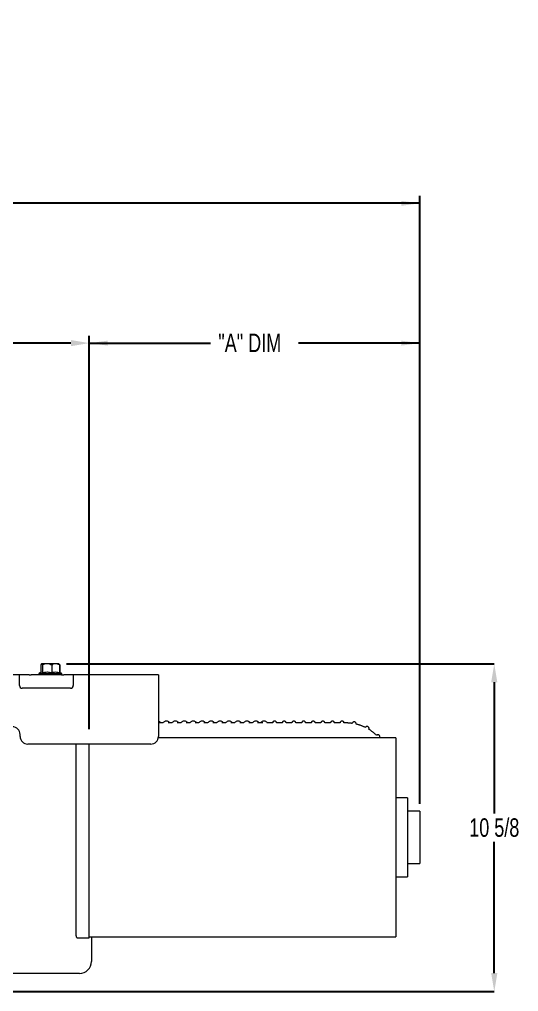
# Model space of a CAD drawing. Header units: inches. Extents: x 0.8 to 33.3, y 1.3 to 20.5.
# Drawn here: x 29.16 to 33.21, y 12.57 to 20.47 of the extents above; entities that cross this region are included whole.
import ezdxf

# ---------------------------------------------------------------- set-up
doc = ezdxf.new("R2010")
doc.units = ezdxf.units.IN
doc.header["$MEASUREMENT"] = 0
doc.header["$PDSIZE"] = -1
doc.layers.add('DIM', color=1, linetype='Continuous')
doc.styles.add('SLDTEXTSTYLE0', font='ARIAL.TTF', dxfattribs={"width": 0.7})
doc.dimstyles.new('SLDDIMSTYLE0', dxfattribs={"dimtxt": 0.15, "dimasz": 0.15, "dimexe": 0, "dimexo": 0.0625, "dimgap": 0.0375, "dimtad": 0, "dimtih": 1, "dimtoh": 1, "dimdec": 3, "dimlfac": 4, "dimrnd": 1e-09, "dimzin": 12, "dimdsep": 46, "dimtxsty": 'SLDTEXTSTYLE0', "dimsah": 1, "dimcen": 0.09, "dimadec": 0, "dimazin": 0, "dimtfac": 1, "dimtdec": 3, "dimtofl": 0, "dimtmove": 0, "dimatfit": 3, "dimfxl": 0, "dimtolj": 1, "dimtzin": 12, "dimarcsym": 0})

# ---------------------------------------------------------------- blocks, each defined once
blk = doc.blocks.new('*D14')
at = {"layer": 'DIM'}
for p, q in [((25.5614, 19.0503), (25.4864, 18.9003)), ((25.5989, 18.9753), (25.5614, 19.0503)), ((4.8616, 18.9753), (15.5185, 18.9753)), ((25.4489, 18.9753), (21.7544, 18.9753)), ((25.4864, 18.9003), (25.4489, 18.9753)), ((32.4113, 18.9753), (25.5989, 18.9753)), ((32.4113, 14.0955), (32.4113, 19.0353))]:
    blk.add_line(p, q, dxfattribs=at)
for points in [[(4.8616, 18.9753), (5.0116, 18.9553), (5.0116, 18.9953)], [(32.4113, 18.9753), (32.2613, 18.9953), (32.2613, 18.9553)]]:
    blk.add_solid(points, dxfattribs=at)
at = {"layer": 'DIM', "char_height": 0.15, "attachment_point": 1, "style": 'SLDTEXTSTYLE0'}
for s, insert in [('MIN. BACK ROOM', (15.9098, 19.1687)), (' = DOOR HEIGHT + 4\'-10" (ALLOWS FOR ACCESS)', (17.3463, 19.1687)), ('(OPERATOR TRACK MAY NEED TO BE SHORTENED FOR MIN. BACKROOM)', (15.5966, 18.9354))]:
    blk.add_mtext(s, dxfattribs=dict(at, insert=insert))
blk = doc.blocks.new('*D26')
at = {"color": 0, "linetype": 'ByBlock', "lineweight": -2}
for p, q in [((29.5388, 15.2334), (33.0168, 15.2334)), ((33.0168, 15.0834), (33.0168, 14.0169)), ((33.0168, 12.7203), (33.0168, 13.7868)), ((28.9792, 12.5703), (33.0168, 12.5703))]:
    blk.add_line(p, q, dxfattribs=at)
at = {"color": 0, "linetype": 'ByBlock'}
for points in [[(33.0168, 15.2334), (33.0418, 15.0834), (32.9918, 15.0834)], [(33.0168, 12.5703), (33.0418, 12.7203), (32.9918, 12.7203)]]:
    blk.add_solid(points, dxfattribs=at)
at = {"layer": 'DEFPOINTS', "color": 0, "linetype": 'ByBlock'}
for p in [(29.4763, 15.2334), (28.9167, 12.5703)]:
    blk.add_point(p, dxfattribs=at)
at = {"color": 0, "linetype": 'ByBlock', "insert": (33.0168, 13.9018), "char_height": 0.15, "attachment_point": 5, "style": 'SLDTEXTSTYLE0'}
blk.add_mtext('10 5/8', dxfattribs=at)
blk = doc.blocks.new('*D27')
at = {"color": 0, "linetype": 'ByBlock', "lineweight": -2}
for p, q in [((24.3488, 15.2061), (24.3488, 17.8393)), ((24.4988, 17.8393), (26.8009, 17.8393)), ((29.5738, 17.8393), (27.2717, 17.8393)), ((29.7238, 14.7037), (29.7238, 17.8393))]:
    blk.add_line(p, q, dxfattribs=at)
at = {"color": 0, "linetype": 'ByBlock'}
for points in [[(24.3488, 17.8393), (24.4988, 17.8143), (24.4988, 17.8643)], [(29.7238, 17.8393), (29.5738, 17.8143), (29.5738, 17.8643)]]:
    blk.add_solid(points, dxfattribs=at)
at = {"layer": 'DEFPOINTS', "color": 0, "linetype": 'ByBlock'}
for p in [(24.3488, 15.1436), (29.7238, 14.6412)]:
    blk.add_point(p, dxfattribs=at)
at = {"color": 0, "linetype": 'ByBlock', "insert": (27.0363, 17.8393), "char_height": 0.15, "attachment_point": 5, "style": 'SLDTEXTSTYLE0'}
blk.add_mtext('21 1/2', dxfattribs=at)
blk = doc.blocks.new('*D15')
at = {"layer": 'DIM'}
for p, q in [((29.7238, 14.7012), (29.7238, 17.8993)), ((32.4113, 14.0955), (32.4113, 17.8993)), ((29.7238, 17.8393), (30.7104, 17.8393)), ((32.4113, 17.8393), (31.4247, 17.8393))]:
    blk.add_line(p, q, dxfattribs=at)
for points in [[(29.7238, 17.8393), (29.8738, 17.8193), (29.8738, 17.8593)], [(32.4113, 17.8393), (32.2613, 17.8593), (32.2613, 17.8193)]]:
    blk.add_solid(points, dxfattribs=at)
at = {"layer": 'DIM', "insert": (30.7729, 17.916), "char_height": 0.15, "attachment_point": 1, "style": 'SLDTEXTSTYLE0'}
blk.add_mtext('"A" DIM', dxfattribs=at)

msp = doc.modelspace()

# ---------------------------------------------------------------- linework, layer by layer
at = {"color": 7, "linetype": 'Continuous', "lineweight": 15}
for p, q in [((29.329005, 15.225878), (29.329005, 15.163116)), ((29.330504, 15.225878), (29.330504, 15.163982)), ((29.476259, 15.233378), (29.336852, 15.233075)), ((29.343255, 15.225878), (29.343255, 15.16088)), ((29.408772, 15.228728), (29.428756, 15.228728)), ((29.419072, 15.225878), (29.419072, 15.16088)), ((29.482135, 15.225878), (29.482135, 15.16088)), ((29.483635, 15.225878), (29.483635, 15.163116)), ((29.15632, 15.143627), (28.28132, 15.143627)), ((29.15632, 15.083728), (29.15632, 15.143627)), ((29.205493, 15.143627), (29.15632, 15.143627)), ((29.233982, 15.143627), (29.205493, 15.143627)), ((29.233982, 15.143627), (29.251905, 15.143627)), ((29.498234, 15.143627), (29.251905, 15.143627)), ((29.312569, 15.153627), (29.500069, 15.153627)), ((29.498234, 15.143627), (29.516158, 15.143627)), ((29.544645, 15.143627), (29.516158, 15.143627)), ((29.59382, 15.143627), (29.544645, 15.143627)), ((30.286319, 15.143627), (29.59382, 15.143627)), ((29.59382, 15.143627), (29.59382, 15.083728)), ((30.286319, 15.143627), (30.286319, 15.083728)), ((29.15632, 15.056752), (29.15632, 15.083728)), ((29.571319, 15.034253), (29.178819, 15.034253)), ((29.59382, 15.083728), (29.59382, 15.056752)), ((30.286319, 15.083728), (30.286319, 14.643628)), ((29.161319, 14.643628), (29.161319, 14.659253)), ((32.21632, 14.632478), (32.21632, 13.014978)), ((30.22382, 14.581128), (29.223819, 14.581128)), ((29.61632, 13.021853), (29.61632, 14.581128)), ((29.723819, 13.006228), (29.723819, 14.581128)), ((32.31132, 14.143728), (32.31132, 13.503727)), ((32.41132, 14.035478), (32.41132, 13.611978)), ((29.741347, 13.014978), (29.741347, 12.814393)), ((29.64487, 12.717925), (28.957369, 12.717925))]:
    msp.add_line(p, q, dxfattribs=at)
at = {"color": 7, "linetype": 'Continuous', "lineweight": 15, "flags": 128}
msp.add_lwpolyline([(30.292737, 14.753003), (30.290944, 14.752893), (30.286319, 14.751585)], dxfattribs=at)
at = {"color": 7, "linetype": 'Continuous', "lineweight": 15}
for centre, radius, start, end in [((29.178821, 15.056754), 0.022501, 180.0043547, 269.9956453), ((29.571319, 15.056754), 0.022501, 270.0013668, 359.9956454), ((29.09882, 14.659254), 0.062499, 359.9987768, 90.0001476), ((29.223818, 14.643627), 0.062499, 179.9998524, 270.0012232), ((30.223822, 14.643626), 0.062497, 269.9981597, 0.0018403), ((29.644873, 12.814399), 0.096474, 269.9979986, 359.9964267)]:
    msp.add_arc(centre, radius, start, end, dxfattribs=at)
for points in [[(29.336008, 15.167159), (29.312569, 15.153627)], [(29.477523, 15.232391), (29.476259, 15.233378)], [(29.312569, 15.153627), (29.312569, 15.143627)], [(29.500069, 15.153627), (29.482135, 15.163982)], [(29.500069, 15.143627), (29.500069, 15.153627)], [(30.322286, 14.753003), (30.292737, 14.753003)], [(30.395004, 14.753003), (30.365456, 14.753003)], [(30.467723, 14.753003), (30.438175, 14.753003)], [(30.540441, 14.753003), (30.510893, 14.753003)], [(30.613159, 14.753003), (30.583611, 14.753003)], [(30.685878, 14.753003), (30.656329, 14.753003)], [(30.758596, 14.753003), (30.729048, 14.753003)], [(30.831314, 14.753003), (30.801766, 14.753003)], [(30.904032, 14.753003), (30.874484, 14.753003)], [(30.976751, 14.753003), (30.947203, 14.753003)], [(31.04947, 14.753003), (31.019921, 14.753003)], [(31.09889, 14.753003), (31.09264, 14.753003)], [(31.215006, 14.753003), (31.190275, 14.753003)], [(31.293132, 14.753003), (31.246257, 14.753003)], [(31.371256, 14.753003), (31.324381, 14.753003)], [(31.451069, 14.753003), (31.402506, 14.753003)], [(31.529195, 14.753003), (31.482319, 14.753003)], [(31.60732, 14.753003), (31.560445, 14.753003)], [(31.685444, 14.753003), (31.638569, 14.753003)], [(31.76357, 14.753003), (31.716695, 14.753003)], [(31.810445, 14.753003), (31.79482, 14.753003)], [(31.935069, 14.632478), (30.285317, 14.632478)], [(32.21632, 14.632478), (31.935069, 14.632478)], [(32.31132, 14.143728), (32.21632, 14.143728)], [(32.41132, 14.035478), (32.31132, 14.035478)], [(32.31132, 13.611978), (32.41132, 13.611978)], [(32.21632, 13.503727), (32.31132, 13.503727)], [(29.631945, 13.006228), (29.723819, 13.006228)], [(29.723819, 13.014978), (30.19257, 13.014978)], [(30.19257, 13.014978), (31.935069, 13.014978)], [(31.935069, 13.014978), (32.21632, 13.014978)]]:
    msp.add_open_spline(points, degree=1, dxfattribs=at)
for points, knots in [([(29.369337, 15.231991), (29.368809, 15.232161), (29.363393, 15.233908), (29.351945, 15.233086), (29.33903, 15.230174), (29.331537, 15.226963), (29.329005, 15.225878)], [0, 0, 0, 0, 0.040106597, 0.411294597, 0.801122779, 1, 1, 1, 1]), ([(29.343255, 15.225878), (29.342419, 15.227855), (29.341076, 15.231029), (29.336243, 15.234006), (29.332644, 15.230276), (29.331316, 15.227547), (29.330504, 15.225878)], [0, 0, 0, 0, 0.32768611, 0.52615117, 0.71025942, 1, 1, 1, 1]), ([(29.335122, 15.166193), (29.335879, 15.166601), (29.339353, 15.168472), (29.341543, 15.164211), (29.343255, 15.16088)], [0, 0, 0, 0, 0.21807594, 1, 1, 1, 1]), ([(29.419072, 15.225878), (29.412438, 15.227992), (29.399003, 15.232273), (29.378979, 15.233761), (29.360142, 15.231343), (29.348934, 15.227716), (29.343255, 15.225878)], [0, 0, 0, 0, 0.26891675, 0.54465555, 0.76927891, 1, 1, 1, 1]), ([(29.343255, 15.16088), (29.349826, 15.162679), (29.363087, 15.166311), (29.388966, 15.168339), (29.40741, 15.163769), (29.419072, 15.16088)], [0, 0, 0, 0, 0.26528778, 0.53545937, 1, 1, 1, 1]), ([(29.482135, 15.225878), (29.47948, 15.226955), (29.471775, 15.230078), (29.458182, 15.233353), (29.439075, 15.233274), (29.42644, 15.228602), (29.419072, 15.225878)], [0, 0, 0, 0, 0.132175561, 0.383452662, 0.6404805, 1, 1, 1, 1]), ([(29.419072, 15.16088), (29.426702, 15.163301), (29.439445, 15.167345), (29.458448, 15.167301), (29.471799, 15.164514), (29.479568, 15.161782), (29.482135, 15.16088)], [0, 0, 0, 0, 0.36963412, 0.61724474, 0.87355467, 1, 1, 1, 1]), ([(29.483635, 15.225878), (29.482345, 15.227916), (29.480139, 15.2314), (29.474391, 15.233928), (29.470987, 15.231775), (29.469886, 15.23029), (29.469675, 15.230005)], [0, 0, 0, 0, 0.402406837, 0.688023269, 0.940068069, 1, 1, 1, 1]), ([(30.306607, 14.753003), (30.304749, 14.755234), (30.300748, 14.760036), (30.293732, 14.765081), (30.288412, 14.766623), (30.286319, 14.76723)], [0, 0, 0, 0, 0.34472332, 0.74214139, 1, 1, 1, 1]), ([(30.379326, 14.753003), (30.377472, 14.75525), (30.373481, 14.760088), (30.365603, 14.765404), (30.356225, 14.768701), (30.346365, 14.768829), (30.336961, 14.765803), (30.328814, 14.760362), (30.324297, 14.755606), (30.322202, 14.753003)], [0, 0, 0, 0, 0.045165709, 0.097225772, 0.145549572, 0.198063414, 0.247496219, 0.297028096, 0.348914476, 0.348914476, 0.348914476, 0.348914476]), ([(30.452044, 14.753003), (30.45019, 14.75525), (30.4462, 14.760088), (30.438321, 14.765404), (30.428943, 14.768701), (30.419084, 14.768829), (30.409679, 14.765803), (30.401533, 14.760362), (30.397015, 14.755606), (30.39492, 14.753003)], [0, 0, 0, 0, 0.045161755, 0.097226982, 0.145545151, 0.198059136, 0.247492076, 0.297024088, 0.348914755, 0.348914755, 0.348914755, 0.348914755]), ([(30.524762, 14.753003), (30.522909, 14.75525), (30.518919, 14.760088), (30.51104, 14.765404), (30.501661, 14.768701), (30.491801, 14.768829), (30.482397, 14.765803), (30.47425, 14.760362), (30.469733, 14.755606), (30.467639, 14.753003)], [0, 0, 0, 0, 0.045161576, 0.097226596, 0.145550336, 0.198064113, 0.247496857, 0.297028673, 0.348914989, 0.348914989, 0.348914989, 0.348914989]), ([(30.59748, 14.753003), (30.595627, 14.75525), (30.591637, 14.760088), (30.583758, 14.765404), (30.57438, 14.768701), (30.56452, 14.768829), (30.555116, 14.765803), (30.546969, 14.760362), (30.542451, 14.755606), (30.540356, 14.753003)], [0, 0, 0, 0, 0.045161751, 0.097221952, 0.14554588, 0.198059861, 0.247492796, 0.297024804, 0.348915449, 0.348915449, 0.348915449, 0.348915449]), ([(30.670199, 14.753003), (30.668345, 14.75525), (30.664355, 14.760088), (30.656476, 14.765404), (30.647098, 14.768701), (30.637238, 14.768829), (30.627834, 14.765802), (30.619687, 14.760363), (30.61517, 14.755606), (30.613075, 14.753003)], [0, 0, 0, 0, 0.045161625, 0.097226702, 0.145550494, 0.198064328, 0.247491321, 0.297028286, 0.348914712, 0.348914712, 0.348914712, 0.348914712]), ([(30.742918, 14.753003), (30.741064, 14.75525), (30.737073, 14.760088), (30.729195, 14.765404), (30.719817, 14.768701), (30.709957, 14.768829), (30.700552, 14.765803), (30.692406, 14.760362), (30.687888, 14.755606), (30.685793, 14.753003)], [0, 0, 0, 0, 0.045165645, 0.097225633, 0.145549364, 0.198063131, 0.247495865, 0.297027671, 0.348918104, 0.348918104, 0.348918104, 0.348918104]), ([(30.815635, 14.753003), (30.813782, 14.75525), (30.809792, 14.760088), (30.801913, 14.765404), (30.792535, 14.768701), (30.782675, 14.768829), (30.773271, 14.765803), (30.765125, 14.760362), (30.760607, 14.755606), (30.758512, 14.753003)], [0, 0, 0, 0, 0.045161689, 0.09722684, 0.145544938, 0.198064932, 0.247491994, 0.297023934, 0.348914418, 0.348914418, 0.348914418, 0.348914418]), ([(30.888354, 14.753003), (30.886501, 14.75525), (30.882511, 14.760088), (30.874631, 14.765404), (30.865253, 14.768701), (30.855393, 14.768829), (30.845989, 14.765803), (30.837842, 14.760362), (30.833325, 14.755606), (30.831231, 14.753003)], [0, 0, 0, 0, 0.045161589, 0.097226625, 0.145550379, 0.198064171, 0.247496929, 0.297028759, 0.34891509, 0.34891509, 0.34891509, 0.34891509]), ([(30.961072, 14.753003), (30.959218, 14.75525), (30.955228, 14.760088), (30.947349, 14.765404), (30.937972, 14.768701), (30.928112, 14.768829), (30.918708, 14.765803), (30.910561, 14.760362), (30.906043, 14.755606), (30.903948, 14.753003)], [0, 0, 0, 0, 0.045161755, 0.097226982, 0.145545151, 0.198059136, 0.247492076, 0.297024088, 0.348914755, 0.348914755, 0.348914755, 0.348914755]), ([(31.033791, 14.753003), (31.031937, 14.75525), (31.027947, 14.760088), (31.020068, 14.765404), (31.01069, 14.768701), (31.00083, 14.768829), (30.991425, 14.765803), (30.983279, 14.760362), (30.978762, 14.755606), (30.976667, 14.753003)], [0, 0, 0, 0, 0.045161576, 0.097226596, 0.145550336, 0.198064113, 0.247496857, 0.297028673, 0.348914989, 0.348914989, 0.348914989, 0.348914989]), ([(31.10651, 14.753003), (31.104656, 14.75525), (31.100665, 14.760088), (31.092787, 14.765404), (31.083409, 14.768701), (31.073549, 14.768829), (31.064144, 14.765803), (31.055998, 14.760362), (31.051479, 14.755606), (31.049385, 14.753003)], [0, 0, 0, 0, 0.045165645, 0.097225633, 0.145549364, 0.198063131, 0.247495865, 0.297027671, 0.348918104, 0.348918104, 0.348918104, 0.348918104]), ([(31.134629, 14.753003), (31.135537, 14.753003), (31.130796, 14.753003), (31.127463, 14.753003), (31.122628, 14.753003), (31.117821, 14.753003), (31.113043, 14.753003), (31.108295, 14.753003), (31.103581, 14.753003), (31.10045, 14.753003), (31.09889, 14.753003)], [0, 0, 0, 0, 0.00900995, 0.15309956, 0.29645864, 0.4390176, 0.58070688, 0.7214569, 0.86126765, 1, 1, 1, 1]), ([(31.17221, 14.753003), (31.170356, 14.75525), (31.166365, 14.760088), (31.158487, 14.765404), (31.149109, 14.768701), (31.139249, 14.768829), (31.129844, 14.765803), (31.121698, 14.760362), (31.11718, 14.755606), (31.115085, 14.753003)], [0, 0, 0, 0, 0.045165645, 0.097225633, 0.145549364, 0.198063131, 0.247495865, 0.297027671, 0.348918104, 0.348918104, 0.348918104, 0.348918104]), ([(31.190275, 14.753003), (31.189353, 14.753003), (31.187508, 14.753003), (31.184741, 14.753003), (31.181975, 14.753003), (31.17921, 14.753003), (31.176446, 14.753003), (31.173684, 14.753003), (31.170924, 14.753003), (31.169084, 14.753003), (31.168165, 14.753003)], [0, 0, 0, 0, 0.12518574, 0.2503184, 0.37545107, 0.50047761, 0.62550414, 0.75042454, 0.87529187, 1, 1, 1, 1]), ([(31.246257, 14.753003), (31.246022, 14.755048), (31.245552, 14.759138), (31.241938, 14.764339), (31.236774, 14.767814), (31.230632, 14.769035), (31.224489, 14.767814), (31.219325, 14.764339), (31.215711, 14.759138), (31.215241, 14.755048), (31.215006, 14.753003)], [0, 0, 0, 0, 0.12500028, 0.25, 0.37499972, 0.5, 0.62500028, 0.75, 0.87499972, 1, 1, 1, 1]), ([(31.324381, 14.753003), (31.324146, 14.755048), (31.323677, 14.759138), (31.320063, 14.764339), (31.314899, 14.767814), (31.308757, 14.769035), (31.302614, 14.767815), (31.29745, 14.764339), (31.293835, 14.759138), (31.293366, 14.755048), (31.293132, 14.753003)], [0, 0, 0, 0, 0.12499381, 0.24999176, 0.3749897, 0.4999882, 0.6250103, 0.75000824, 0.87500619, 1, 1, 1, 1]), ([(31.402506, 14.753003), (31.402271, 14.755048), (31.401801, 14.759138), (31.398189, 14.764339), (31.393024, 14.767814), (31.386881, 14.769035), (31.380739, 14.767814), (31.375575, 14.764339), (31.371961, 14.759138), (31.371491, 14.755048), (31.371256, 14.753003)], [0, 0, 0, 0, 0.12499945, 0.24998498, 0.37500387, 0.50000332, 0.62500277, 0.75000166, 0.87500055, 1, 1, 1, 1]), ([(31.482319, 14.753003), (31.482085, 14.755048), (31.481616, 14.759138), (31.478002, 14.764339), (31.472837, 14.767815), (31.466694, 14.769035), (31.460552, 14.767814), (31.455388, 14.764339), (31.451774, 14.759138), (31.451304, 14.755048), (31.451069, 14.753003)], [0, 0, 0, 0, 0.12499323, 0.24999058, 0.37498794, 0.50000945, 0.62500737, 0.75000473, 0.87500208, 1, 1, 1, 1]), ([(31.560445, 14.753003), (31.56021, 14.755048), (31.55974, 14.759138), (31.556126, 14.764339), (31.550962, 14.767814), (31.54482, 14.769035), (31.538677, 14.767814), (31.533512, 14.764339), (31.5299, 14.759138), (31.52943, 14.755048), (31.529195, 14.753003)], [0, 0, 0, 0, 0.12499945, 0.24999834, 0.37499723, 0.49999668, 0.62499613, 0.75001502, 0.87500055, 1, 1, 1, 1]), ([(31.638569, 14.753003), (31.638335, 14.755048), (31.637866, 14.759138), (31.634251, 14.764339), (31.629087, 14.767814), (31.622945, 14.769035), (31.616802, 14.767815), (31.611638, 14.764339), (31.608023, 14.759138), (31.607554, 14.755048), (31.60732, 14.753003)], [0, 0, 0, 0, 0.12499381, 0.24999176, 0.3749897, 0.4999882, 0.6250103, 0.75000824, 0.87500619, 1, 1, 1, 1]), ([(31.716695, 14.753003), (31.716459, 14.755048), (31.715989, 14.759138), (31.712377, 14.764339), (31.707212, 14.767814), (31.701069, 14.769035), (31.694927, 14.767814), (31.689763, 14.764339), (31.686149, 14.759138), (31.685679, 14.755048), (31.685444, 14.753003)], [0, 0, 0, 0, 0.12499945, 0.24998498, 0.37500387, 0.50000332, 0.62500277, 0.75000166, 0.87500055, 1, 1, 1, 1]), ([(31.79482, 14.753003), (31.794585, 14.755048), (31.794115, 14.759138), (31.790501, 14.764339), (31.785337, 14.767814), (31.779195, 14.769035), (31.773052, 14.767814), (31.767888, 14.764339), (31.764273, 14.759138), (31.763804, 14.755048), (31.76357, 14.753003)], [0, 0, 0, 0, 0.12499837, 0.24999617, 0.37499398, 0.49999235, 0.62499071, 0.75000852, 0.87500633, 1, 1, 1, 1]), ([(31.861941, 14.749294), (31.859809, 14.749592), (31.855544, 14.750187), (31.849127, 14.750932), (31.8427, 14.751573), (31.836261, 14.752093), (31.829814, 14.752499), (31.823361, 14.752789), (31.816904, 14.752969), (31.812598, 14.752992), (31.810445, 14.753003)], [0, 0, 0, 0, 0.12499924, 0.24998681, 0.37500821, 0.50000679, 0.62500422, 0.74999496, 0.87501749, 1, 1, 1, 1]), ([(31.892784, 14.743792), (31.892934, 14.745845), (31.893235, 14.74995), (31.890656, 14.755735), (31.886228, 14.760111), (31.880422, 14.762455), (31.874159, 14.762401), (31.868438, 14.759949), (31.863918, 14.755514), (31.862694, 14.751583), (31.862082, 14.749617)], [0, 0, 0, 0, 0.12500443, 0.25000297, 0.37500323, 0.50000652, 0.62501095, 0.74999675, 0.87499671, 1, 1, 1, 1]), ([(31.969442, 14.716208), (31.96581, 14.71767), (31.959733, 14.720593), (31.950466, 14.724651), (31.941096, 14.728464), (31.931621, 14.732008), (31.92205, 14.735285), (31.912389, 14.738286), (31.902652, 14.741034), (31.896101, 14.742634), (31.892825, 14.743434)], [0, 0, 0, 0, 0.12500316, 0.24999422, 0.3749886, 0.49999924, 0.62499604, 0.75000036, 0.8749921, 1, 1, 1, 1]), ([(31.99645, 14.701518), (31.997225, 14.703425), (31.998774, 14.70724), (31.998097, 14.713537), (31.995229, 14.719062), (31.990423, 14.723079), (31.984456, 14.724949), (31.978225, 14.724391), (31.972677, 14.721503), (31.969998, 14.718256), (31.968996, 14.716445), (31.968977, 14.716411), (31.968971, 14.716399)], [0, 0, 0, 0, 0.113807901, 0.227632115, 0.341437064, 0.455245819, 0.569053719, 0.682877933, 0.796702293, 0.910496998, 0.911899005, 0.91264915, 0.91264915, 0.91264915, 0.91264915]), ([(32.060324, 14.651912), (32.05788, 14.654239), (32.052993, 14.658891), (32.045415, 14.665603), (32.037667, 14.672116), (32.029733, 14.678402), (32.021628, 14.684465), (32.013352, 14.690294), (32.004926, 14.695904), (31.999179, 14.69944), (31.996306, 14.701208)], [0, 0, 0, 0, 0.12499983, 0.24999339, 0.3749968, 0.49999795, 0.62500101, 0.75000018, 0.87500548, 1, 1, 1, 1]), ([(32.084601, 14.632478), (32.084959, 14.633108), (32.086322, 14.635508), (32.087368, 14.640341), (32.086329, 14.646494), (32.082993, 14.651789), (32.077883, 14.655411), (32.071808, 14.656769), (32.065547, 14.655817), (32.062255, 14.653344), (32.060609, 14.652108)], [0, 0, 0, 0, 0.04846341, 0.18439645, 0.32033256, 0.45626982, 0.59219359, 0.72812663, 0.86406273, 1, 1, 1, 1]), ([(29.61632, 13.021853), (29.616378, 13.020831), (29.616494, 13.018785), (29.617423, 13.015835), (29.618867, 13.013116), (29.620825, 13.010733), (29.623207, 13.008775), (29.625926, 13.007331), (29.628877, 13.006403), (29.630922, 13.006286), (29.631945, 13.006228)], [0, 0, 0, 0, 0.12499728, 0.25003514, 0.37500458, 0.49999746, 0.62499034, 0.75002457, 0.87500272, 1, 1, 1, 1])]:
    msp.add_open_spline(points, degree=3, knots=knots, dxfattribs=at)

# ---------------------------------------------------------------- dimensions: what is measured, and where the dimension line sits
at = {"layer": 'DIM'}
dim = msp.add_linear_dim(base=(4.861604, 18.975308), p1=(32.41132, 14.035478), p2=(4.861604, 20.469534), text='MIN. BACK ROOM = DOOR HEIGHT + 4\'-10" (ALLOWS FOR ACCESS)\\P(OPERATOR TRACK MAY NEED TO BE SHORTENED FOR MIN. BACKROOM)', dimstyle='SLDDIMSTYLE0', dxfattribs=at)
dim.commit()
dim.dimension.update_dxf_attribs({"geometry": '*D14', "text_midpoint": (18.636462, 18.975308)})
dim = msp.add_linear_dim(base=(29.72382, 17.839293), p1=(24.34882, 15.143628), p2=(29.72382, 14.641228), dimstyle='SLDDIMSTYLE0', override={"dimdec": 4, "dimlunit": 5, "dimfrac": 2}, dxfattribs=at)
dim.commit()
dim.dimension.update_dxf_attribs({"geometry": '*D27', "text_midpoint": (27.03632, 17.839293)})
dim = msp.add_linear_dim(base=(32.41132, 17.839293), p1=(29.72382, 14.641228), p2=(32.41132, 14.035478), dimstyle='SLDDIMSTYLE0', dxfattribs=at)
dim.commit()
dim.dimension.update_dxf_attribs({"geometry": '*D15', "text_midpoint": (31.06757, 17.839293)})
dim = msp.add_linear_dim(base=(33.016845, 15.233378), p1=(28.916745, 12.570278), p2=(29.476259, 15.233378), angle=90, dimstyle='SLDDIMSTYLE0', override={"dimdec": 4, "dimlunit": 5, "dimfrac": 2}, dxfattribs=at)
dim.commit()
dim.dimension.update_dxf_attribs({"geometry": '*D26', "text_midpoint": (33.016845, 13.901828)})

doc.saveas('drawing.dxf')
